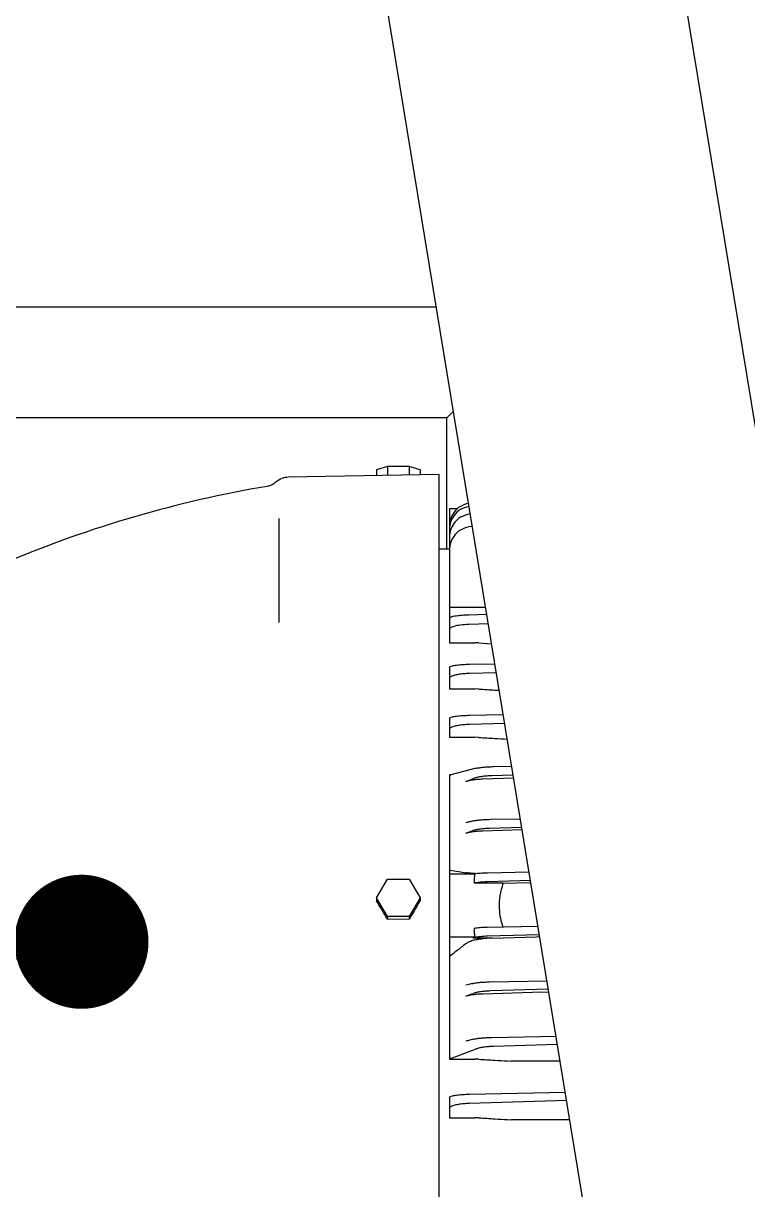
# Model space of a CAD drawing. Header units: millimetres. Extents: x 1293 to 41893, y 1011 to 26911.
# Drawn here: x 22808.7 to 22974.9, y 15570 to 15837.5 of the extents above; entities that cross this region are included whole.
import ezdxf

# ---------------------------------------------------------------- set-up
doc = ezdxf.new("R2010")
doc.units = ezdxf.units.MM
doc.header["$LTSCALE"] = 50
doc.layers.add('CAPA_1', color=7, linetype='Continuous')
doc.dimstyles.new('SLDDIMSTYLE2', dxfattribs={"dimtxt": 0.18, "dimasz": 30.769231, "dimexe": 0, "dimexo": 0.0625, "dimgap": 0, "dimtad": 0, "dimtih": 1, "dimtoh": 1, "dimdec": 0, "dimrnd": 1e-09, "dimzin": 0, "dimdsep": 46, "dimtxsty": 'Standard', "dimblk1": 'DOT', "dimblk2": 'DOT', "dimsah": 1, "dimcen": 0.09, "dimadec": 0, "dimazin": 0, "dimtfac": 30.769231, "dimtdec": 0, "dimtofl": 0, "dimtmove": 0, "dimatfit": 3, "dimldrblk": 'DOT', "dimfxl": 1, "dimfrac": 2, "dimtolj": 1, "dimtzin": 0, "dimarcsym": 0})

# ---------------------------------------------------------------- blocks, each defined once
blk = doc.blocks.new('_Dot')
at = {"color": 0, "linetype": 'ByBlock', "lineweight": -2}
blk.add_line((-0.5, 0), (-1, 0), dxfattribs=at)
at = {"color": 0, "linetype": 'ByBlock', "const_width": 0.5}
blk.add_lwpolyline([(-0.25, 0, 1), (0.25, 0, 1)], format="xyb", close=True, dxfattribs=at)

msp = doc.modelspace()

# ---------------------------------------------------------------- linework, layer by layer
at = {"color": 7, "linetype": 'Continuous', "lineweight": 25}
for p, q in [((23005.8280424, 15567.149781), (22757.6912138, 17078.1440349)), ((22938.9899745, 15556.1735736), (22690.8531459, 17067.1678276)), ((22903.4820022, 15772.3943679), (22318.0218566, 15772.3943679)), ((22905.8365232, 15746.9943679), (22907.3969571, 15748.5548018)), ((22905.8365232, 15746.9943679), (22341.3898566, 15746.9943679)), ((22905.8365232, 15716.8945504), (22905.8365232, 15746.9943679)), ((22892.2406721, 15735.808764), (22889.7388209, 15735.0562885)), ((22889.7388209, 15735.0562885), (22889.7388209, 15733.7271141)), ((22892.2406721, 15735.808764), (22892.2406721, 15733.770784)), ((22897.2443744, 15735.808764), (22892.2406721, 15735.808764)), ((22897.2443744, 15735.808764), (22897.2443744, 15733.858124)), ((22899.7462256, 15735.0562885), (22897.2443744, 15735.808764)), ((22899.7462256, 15735.0562885), (22899.7462256, 15733.901794)), ((22866.6126185, 15732.1568883), (22866.6127448, 15732.1549276)), ((22904.0758566, 15733.977368), (22869.4670025, 15733.3732682)), ((22869.4672407, 15733.3596231), (22869.4909037, 15733.3712537)), ((22904.0758566, 15519.3862292), (22904.0758566, 15733.977368)), ((22864.6668279, 15731.2355066), (22864.6720467, 15731.2339955)), ((22910.9885203, 15726.6844838), (22910.8830663, 15726.6662846)), ((22867.4091899, 15723.5115846), (22867.4043719, 15723.9240353)), ((22908.4220796, 15726.1533617), (22906.4758566, 15726.1533617)), ((22906.4758566, 15726.1533617), (22906.4758566, 15722.250665)), ((22911.2729773, 15724.9523229), (22910.8830663, 15724.8850325)), ((22867.4091899, 15700.9286633), (22867.4091899, 15723.5115846)), ((22906.4758566, 15721.5256206), (22906.4758566, 15695.4206913)), ((22911.7396563, 15722.110547), (22910.8830663, 15721.9627176)), ((22906.4758566, 15716.8945504), (22904.0758566, 15716.8945504)), ((22914.7930789, 15703.51716), (22906.4758566, 15703.51716)), ((22867.4044781, 15700.0182004), (22867.4091899, 15700.9286633)), ((22910.8830663, 15701.826144), (22915.0539602, 15701.92856)), ((22915.4068532, 15699.7796678), (22910.8830663, 15699.6137227)), ((22906.4758566, 15695.4206913), (22912.3036816, 15695.4206913)), ((22913.1664117, 15695.3898784), (22912.3036816, 15695.4206913)), ((22913.1664117, 15695.3898784), (22916.163668, 15695.1711508)), ((22906.4758566, 15689.7534491), (22906.4758566, 15684.8198762)), ((22911.0669334, 15690.48893), (22916.9137945, 15690.6033615)), ((22917.2524013, 15688.5414629), (22911.0669334, 15688.3606129)), ((22906.4758566, 15684.8198762), (22912.3036816, 15684.8198762)), ((22913.1664117, 15684.792311), (22912.3036816, 15684.8198762)), ((22911.0669334, 15678.7802328), (22918.830447, 15678.9321758)), ((22906.4758566, 15678.0447518), (22906.4758566, 15673.7127278)), ((22919.1660258, 15676.888716), (22911.0669334, 15676.6519156)), ((22906.4758566, 15673.7127278), (22912.3036816, 15673.7127278)), ((22913.1664117, 15673.6870859), (22912.3036816, 15673.7127278)), ((22906.4758566, 15665.119797), (22906.4758566, 15599.8917044)), ((22906.7848602, 15665.119797), (22906.4758566, 15664.8603221)), ((22906.7848602, 15665.119797), (22906.4758566, 15665.119797)), ((22912.5971378, 15666.6107081), (22906.7848602, 15665.119797)), ((22921.1100884, 15665.0506211), (22916.2179689, 15664.9075859)), ((22916.600438, 15666.9935962), (22920.7775858, 15667.0753489)), ((22914.1192064, 15664.1728469), (22921.2191408, 15664.3865617)), ((22915.8676921, 15654.9081255), (22922.7535666, 15655.0428919)), ((22914.1192064, 15652.2841184), (22923.1628696, 15652.5504989)), ((22923.0829475, 15653.0371736), (22915.6343461, 15652.8193922)), ((22889.7388209, 15636.9059799), (22892.2406721, 15641.1734802)), ((22892.2406721, 15641.1734802), (22897.2443744, 15641.1734802)), ((22897.2443744, 15641.1734802), (22899.7462256, 15636.9059799)), ((22912.1970354, 15642.333539), (22906.4758566, 15642.333539)), ((22925.0835889, 15640.8545492), (22915.1450223, 15640.5639665)), ((22915.228104, 15642.654489), (22924.7573738, 15642.8409904)), ((22918.7489999, 15640.2528538), (22912.1279624, 15640.2528538)), ((22918.7489999, 15640.2528538), (22925.1516741, 15640.4399543)), ((22889.7388209, 15636.9059799), (22889.7388209, 15636.2258138)), ((22892.2406721, 15632.6384797), (22889.7388209, 15636.9059799)), ((22899.7462256, 15636.9059799), (22897.2443744, 15632.6384797)), ((22899.7462256, 15636.9059799), (22899.7462256, 15636.2561467)), ((22892.2406721, 15632.6384797), (22892.2406721, 15631.9561008)), ((22897.2443744, 15632.6384797), (22892.2406721, 15632.6384797)), ((22897.2443744, 15631.9712723), (22892.2406721, 15631.9561008)), ((22897.2443744, 15632.6384797), (22897.2443744, 15631.9712723)), ((22915.1450223, 15630.1786314), (22926.7993403, 15630.406723)), ((22912.1970354, 15627.8896919), (22906.4758566, 15627.8896919)), ((22916.2258992, 15627.6779341), (22911.9232347, 15627.6779341)), ((22927.1223295, 15628.4399262), (22915.228104, 15628.0921641)), ((22915.6343461, 15617.6121717), (22928.8579718, 15617.8709769)), ((22929.1777086, 15615.9239846), (22915.8676921, 15615.5348278)), ((22916.2179689, 15604.8775684), (22930.9444295, 15605.1657863)), ((22906.7848602, 15600.0109442), (22912.5971378, 15602.238227)), ((22931.2608701, 15603.2388663), (22916.600438, 15602.8102262)), ((22906.7848602, 15600.0109442), (22906.4758566, 15600.0946695)), ((22906.7848602, 15600.0109442), (22906.4758566, 15600.0109442)), ((22906.4758566, 15599.8917044), (22912.3036816, 15599.8917044)), ((22913.1664117, 15599.8663877), (22912.3036816, 15599.8917044)), ((22919.7827363, 15599.4706643), (22920.6454665, 15599.4452746)), ((22931.8838571, 15599.4452746), (22920.6454665, 15599.4452746)), ((22906.4758566, 15591.1190541), (22906.4758566, 15586.4630878)), ((22911.0669334, 15591.8545351), (22933.0597295, 15592.2849655)), ((22933.3728281, 15590.3783953), (22911.0669334, 15589.7262179)), ((22906.4758566, 15586.4630878), (22912.3036816, 15586.4630878)), ((22913.1664117, 15586.4360983), (22912.3036816, 15586.4630878)), ((22919.7827363, 15586.0135945), (22920.6454665, 15585.9864448)), ((22934.0940782, 15585.9864448), (22920.6454665, 15585.9864448))]:
    msp.add_line(p, q, dxfattribs=at)
at = {"color": 7, "linetype": 'Continuous', "lineweight": 25, "flags": 128}
for points in [[(22910.2426608, 15651.7359357), (22911.0609136, 15652.0330894), (22911.7039209, 15652.2665561)], [(22912.2013738, 15642.4446086), (22912.0456147, 15642.4068651), (22911.9232347, 15642.3772094)], [(22911.9232347, 15642.3772094), (22912.0765501, 15642.3527533), (22912.1970354, 15642.333539)], [(22912.1970354, 15627.8896919), (22912.043694, 15627.7711105), (22911.9232347, 15627.6779341)], [(22911.9232347, 15627.6779341), (22912.0789914, 15627.7343196), (22912.2013738, 15627.7786223)], [(22916.2258992, 15627.6779341), (22915.0461495, 15627.6038741), (22914.1192064, 15627.5456752)], [(22916.2258992, 15627.6779341), (22926.4458649, 15627.9781187), (22927.194557, 15628.0001069)], [(22911.7039209, 15617.2421111), (22910.8855622, 15617.0432091), (22910.2426608, 15616.8869215)], [(22914.1192064, 15614.9088308), (22925.5188681, 15615.2499139), (22929.269985, 15615.3620801)]]:
    msp.add_lwpolyline(points, dxfattribs=at)
at = {"color": 7, "linetype": 'Continuous', "lineweight": 25}
msp.add_arc((22909.6309131, 15465.0495643), 270, 99.586846959, 112.832116704, dxfattribs=at)
for points, knots in [([(22866.6203487, 15732.2345202), (22866.3190197, 15731.9977063), (22865.724127, 15731.5301812), (22865.0212672, 15731.363006), (22864.6744245, 15731.2805095)], [0, 0, 0, 0, 0.5065266646, 1, 1, 1, 1]), ([(22869.490767, 15733.3725701), (22869.0013626, 15733.3268007), (22867.9666281, 15733.2300317), (22867.0760397, 15732.5698158), (22866.6066781, 15732.221866)], [0, 0, 0, 0, 0.4729758695, 1, 1, 1, 1]), ([(22910.8830663, 15727.391329), (22910.2294389, 15727.2038773), (22908.8807523, 15726.8170917), (22907.445641, 15725.4270434), (22906.6152313, 15723.8296674), (22906.5213585, 15722.7661644), (22906.4758566, 15722.250665)], [0, 0, 0, 0, 0.2722736814, 0.5618061607, 0.7875994363, 1, 1, 1, 1]), ([(22910.8830663, 15726.6662846), (22910.2294389, 15726.4788329), (22908.8807523, 15726.0920473), (22907.445641, 15724.701999), (22906.6152313, 15723.104623), (22906.5213585, 15722.0411199), (22906.4758566, 15721.5256206)], [0, 0, 0, 0, 0.2722736814, 0.5618061607, 0.7875994363, 1, 1, 1, 1]), ([(22910.8830663, 15724.8850325), (22910.2294389, 15724.6975807), (22908.8807523, 15724.3107952), (22907.445641, 15722.9207469), (22906.6152313, 15721.3233708), (22906.5213585, 15720.2598678), (22906.4758566, 15719.7443684)], [0, 0, 0, 0, 0.2722736814, 0.5618061607, 0.7875994363, 1, 1, 1, 1]), ([(22910.8830663, 15721.9627176), (22910.2294389, 15721.7752658), (22908.8807523, 15721.3884802), (22907.445641, 15719.998432), (22906.6152313, 15718.4010559), (22906.5213585, 15717.3375529), (22906.4758566, 15716.8220535)], [0, 0, 0, 0, 0.2722736814, 0.5618061607, 0.7875994363, 1, 1, 1, 1]), ([(22906.4758566, 15701.0947184), (22906.5509422, 15701.1889837), (22906.7058433, 15701.3834523), (22907.8550954, 15701.6146246), (22909.3182852, 15701.7680064), (22910.3722546, 15701.8071654), (22910.8830663, 15701.826144)], [0, 0, 0, 0, 0.2724122193, 0.5619839859, 0.7877132842, 1, 1, 1, 1]), ([(22910.8830663, 15699.6137227), (22910.2294389, 15699.5738786), (22908.8807523, 15699.4916648), (22907.445641, 15699.1962009), (22906.6152313, 15698.8566682), (22906.5213585, 15698.6306136), (22906.4758566, 15698.5210408)], [0, 0, 0, 0, 0.2722736814, 0.5618061607, 0.7875994363, 1, 1, 1, 1]), ([(22906.4758566, 15689.7534491), (22906.5096216, 15689.8166287), (22906.5792711, 15689.9469537), (22907.1511133, 15690.1332301), (22908.1131815, 15690.3038019), (22909.4531286, 15690.4368456), (22910.5406971, 15690.4719461), (22911.0669334, 15690.48893)], [0, 0, 0, 0, 0.1785607693, 0.3683295918, 0.5630137686, 0.7885577054, 1, 1, 1, 1]), ([(22911.0669334, 15688.3606129), (22910.6223456, 15688.3405195), (22909.7051729, 15688.2990673), (22908.4600945, 15688.14251), (22907.3810502, 15687.9088278), (22906.621588, 15687.605122), (22906.5233815, 15687.3738107), (22906.4758566, 15687.2618726)], [0, 0, 0, 0, 0.17846123522, 0.368160733, 0.56283315679, 0.78844250282, 1, 1, 1, 1]), ([(22913.1664117, 15684.792311), (22914.4017626, 15684.7119191), (22915.9862394, 15684.6088073), (22917.5700123, 15684.5052293), (22917.9189831, 15684.4824068)], [0, 0, 0, 0, 0.7796585439, 1, 1, 1, 1]), ([(22906.4758566, 15678.0447518), (22906.5096216, 15678.1079315), (22906.5792711, 15678.2382565), (22907.1511133, 15678.4245329), (22908.1131815, 15678.5951046), (22909.4531286, 15678.7281484), (22910.5406971, 15678.7632489), (22911.0669334, 15678.7802328)], [0, 0, 0, 0, 0.1785607693, 0.3683295918, 0.5630137686, 0.7885577054, 1, 1, 1, 1]), ([(22911.0669334, 15676.6519156), (22910.6223456, 15676.6318222), (22909.7051729, 15676.59037), (22908.4600945, 15676.4338127), (22907.3810502, 15676.2001305), (22906.621588, 15675.8964247), (22906.5233815, 15675.6651134), (22906.4758566, 15675.5531753)], [0, 0, 0, 0, 0.17846123522, 0.368160733, 0.56283315679, 0.78844250282, 1, 1, 1, 1]), ([(22913.1664117, 15673.6870859), (22914.4015723, 15673.6123286), (22916.5987651, 15673.4793449), (22918.7955385, 15673.346062), (22919.7573871, 15673.2877046)], [0, 0, 0, 0, 0.562153941, 1, 1, 1, 1]), ([(22916.2179689, 15664.9075859), (22915.8066428, 15664.8897768), (22914.9827343, 15664.8541042), (22913.866341, 15664.7281932), (22912.8896244, 15664.5585275), (22912.4288699, 15664.4117628), (22912.1979195, 15664.3381979)], [0, 0, 0, 0, 0.2494385377, 0.4996390243, 0.7491971099, 1, 1, 1, 1]), ([(22912.5971378, 15666.6107081), (22912.8230749, 15666.6599888), (22913.2756476, 15666.7587024), (22914.2461827, 15666.8728855), (22915.3627021, 15666.9576846), (22916.1874687, 15666.9816143), (22916.600438, 15666.9935962)], [0, 0, 0, 0, 0.2494209951, 0.4996131959, 0.7494510715, 1, 1, 1, 1]), ([(22910.2426608, 15663.6121452), (22910.6074465, 15663.7476979), (22911.2588495, 15663.9897562), (22911.9109815, 15664.2317296), (22912.1979195, 15664.3381979)], [0, 0, 0, 0, 0.5600000323, 1, 1, 1, 1]), ([(22910.2426608, 15663.6121452), (22910.4638479, 15663.6833856), (22910.9068703, 15663.8260752), (22911.8403312, 15663.9933142), (22912.9179727, 15664.1190846), (22913.7179467, 15664.1548882), (22914.1192064, 15664.1728469)], [0, 0, 0, 0, 0.24947561414, 0.49968235101, 0.7490451946, 1, 1, 1, 1]), ([(22911.9460414, 15654.5369284), (22911.6279584, 15654.4583849), (22911.0599531, 15654.3181287), (22910.492389, 15654.177838), (22910.2426608, 15654.11611)], [0, 0, 0, 0, 0.5599999862, 1, 1, 1, 1]), ([(22911.9460414, 15654.5369284), (22912.1704151, 15654.5846206), (22912.6198611, 15654.6801534), (22913.5698612, 15654.7907639), (22914.6600799, 15654.8731257), (22915.4645584, 15654.8964416), (22915.8676921, 15654.9081255)], [0, 0, 0, 0, 0.24941475797, 0.49960579793, 0.74924654584, 1, 1, 1, 1]), ([(22910.2426608, 15651.7359357), (22910.4659327, 15651.8060969), (22910.9131623, 15651.946635), (22911.8504918, 15652.1099452), (22912.9262466, 15652.2320484), (22913.7207788, 15652.266728), (22914.1192064, 15652.2841184)], [0, 0, 0, 0, 0.249431103, 0.4996284388, 0.7490827185, 1, 1, 1, 1]), ([(22915.6343461, 15652.8193922), (22915.2333501, 15652.8020555), (22914.4301101, 15652.7673282), (22913.3408802, 15652.6449757), (22912.3863366, 15652.4802588), (22911.9318071, 15652.33792), (22911.7039209, 15652.2665561)], [0, 0, 0, 0, 0.2494195303, 0.4996154343, 0.7491235544, 1, 1, 1, 1]), ([(22906.4758566, 15643.2510659), (22907.1773681, 15643.1379964), (22908.4300667, 15642.9360867), (22909.6888129, 15642.7344629), (22910.2426608, 15642.6457485)], [0, 0, 0, 0, 0.5600003184, 1, 1, 1, 1]), ([(22912.3617572, 15642.4606633), (22912.1904983, 15642.4683702), (22911.6537941, 15642.4925228), (22910.9058451, 15642.5550629), (22910.463882, 15642.6154981), (22910.2426608, 15642.6457485)], [0, 0, 0, 0, 0.1896674249, 0.5943944121, 1, 1, 1, 1]), ([(22912.1970354, 15642.333539), (22912.1825867, 15641.9452158), (22912.156784, 15641.2517426), (22912.1367694, 15640.558085), (22912.1279624, 15640.2528538)], [0, 0, 0, 0, 0.5599685465, 1, 1, 1, 1]), ([(22912.1970354, 15642.333539), (22912.1978408, 15642.3542721), (22912.199279, 15642.3912956), (22912.2007337, 15642.4283185), (22912.2013738, 15642.4446086)], [0, 0, 0, 0, 0.5599996051, 1, 1, 1, 1]), ([(22912.2013738, 15642.4446086), (22912.6445916, 15642.49674), (22913.5308033, 15642.6009766), (22914.6624324, 15642.6366545), (22915.228104, 15642.654489)], [0, 0, 0, 0, 0.5001262989, 1, 1, 1, 1]), ([(22915.1450223, 15640.5639665), (22914.5824152, 15640.5375181), (22913.455754, 15640.4845532), (22912.5709384, 15640.330153), (22912.1279624, 15640.2528538)], [0, 0, 0, 0, 0.4993578047, 1, 1, 1, 1]), ([(22918.7489999, 15640.2528538), (22918.4777508, 15639.3131306), (22917.9340067, 15637.4293674), (22917.8127706, 15634.6930592), (22918.0712251, 15632.2788995), (22918.4823393, 15630.8960015), (22918.6750636, 15630.2477194)], [0, 0, 0, 0, 0.2872490797, 0.5758177142, 0.8011496411, 1, 1, 1, 1]), ([(22892.2406721, 15631.9561008), (22891.7736684, 15632.7544159), (22890.9397306, 15634.179983), (22890.1057665, 15635.6006971), (22889.7388209, 15636.2258138)], [0, 0, 0, 0, 0.5599982676, 1, 1, 1, 1]), ([(22899.7462256, 15636.2561467), (22899.2791191, 15635.4574583), (22898.4450288, 15634.0312777), (22897.61123, 15632.6006994), (22897.2443744, 15631.9712723)], [0, 0, 0, 0, 0.56001912574, 1, 1, 1, 1]), ([(22912.1279624, 15629.970377), (22912.5700374, 15630.0220315), (22913.454704, 15630.1254008), (22914.5813635, 15630.160881), (22915.1450223, 15630.1786314)], [0, 0, 0, 0, 0.499707987, 1, 1, 1, 1]), ([(22910.2426608, 15626.3757875), (22910.4614453, 15626.5231674), (22910.899622, 15626.8183364), (22911.8283754, 15627.1676659), (22912.9080608, 15627.4322364), (22913.7145349, 15627.5077727), (22914.1192064, 15627.5456752)], [0, 0, 0, 0, 0.2495266244, 0.4997463739, 0.7489833705, 1, 1, 1, 1]), ([(22912.1279624, 15629.970377), (22912.1393023, 15629.5818781), (22912.1595493, 15628.888226), (22912.1855827, 15628.1947622), (22912.1970354, 15627.8896919)], [0, 0, 0, 0, 0.560077602, 1, 1, 1, 1]), ([(22912.2013738, 15627.7786223), (22912.2005595, 15627.7993551), (22912.1991055, 15627.836378), (22912.1976679, 15627.8734016), (22912.1970354, 15627.8896919)], [0, 0, 0, 0, 0.5600003923, 1, 1, 1, 1]), ([(22915.228104, 15628.0921641), (22914.6629312, 15628.0655539), (22913.5313015, 15628.0122731), (22912.6450183, 15627.8565648), (22912.2013738, 15627.7786223)], [0, 0, 0, 0, 0.4994325985, 1, 1, 1, 1]), ([(22910.2426608, 15626.3757875), (22909.5378861, 15625.8282623), (22908.279359, 15624.850538), (22907.0269271, 15623.8714169), (22906.4758566, 15623.4406033)], [0, 0, 0, 0, 0.55999958837, 1, 1, 1, 1]), ([(22911.7039209, 15617.2421111), (22911.930342, 15617.289611), (22912.3838931, 15617.3847593), (22913.3358531, 15617.4949478), (22914.4265773, 15617.5771575), (22915.2310561, 15617.60048), (22915.6343461, 15617.6121717)], [0, 0, 0, 0, 0.24941285748, 0.4996065727, 0.74914981507, 1, 1, 1, 1]), ([(22910.2426608, 15614.3516302), (22910.560507, 15614.4689946), (22911.1280894, 15614.6785738), (22911.6961116, 15614.8881015), (22911.9460414, 15614.9802937)], [0, 0, 0, 0, 0.560000014, 1, 1, 1, 1]), ([(22910.2426608, 15614.3516302), (22910.4644256, 15614.42257), (22910.9086136, 15614.5646601), (22911.8431665, 15614.7308033), (22912.9202952, 15614.8555449), (22913.7187432, 15614.8910321), (22914.1192064, 15614.9088308)], [0, 0, 0, 0, 0.2494633032, 0.4996672749, 0.7490570839, 1, 1, 1, 1]), ([(22915.8676921, 15615.5348278), (22915.4666697, 15615.5174925), (22914.6634029, 15615.4827692), (22913.5746336, 15615.36017), (22912.6222103, 15615.1948414), (22912.1718147, 15615.0519313), (22911.9460414, 15614.9802937)], [0, 0, 0, 0, 0.2494368018, 0.4996337991, 0.7491775828, 1, 1, 1, 1]), ([(22912.1979195, 15604.4964283), (22911.8327412, 15604.4057219), (22911.180637, 15604.2437462), (22910.5292647, 15604.0817135), (22910.2426608, 15604.0104191)], [0, 0, 0, 0, 0.5599999686, 1, 1, 1, 1]), ([(22912.1979195, 15604.4964283), (22912.4274542, 15604.5454069), (22912.8872416, 15604.6435174), (22913.8615591, 15604.7570375), (22914.979435, 15604.8416175), (22915.8045783, 15604.8655689), (22916.2179689, 15604.8775684)], [0, 0, 0, 0, 0.249412668, 0.4996054554, 0.7493061245, 1, 1, 1, 1]), ([(22916.600438, 15602.8102262), (22916.1892435, 15602.7924271), (22915.365645, 15602.7567765), (22914.2505216, 15602.6305028), (22913.2778524, 15602.4598742), (22912.824374, 15602.3122173), (22912.5971378, 15602.238227)], [0, 0, 0, 0, 0.2494693848, 0.4996725248, 0.7492878837, 1, 1, 1, 1]), ([(22913.1664117, 15599.8663877), (22914.4015511, 15599.7925859), (22916.607157, 15599.6607969), (22918.8124204, 15599.5287604), (22919.7827363, 15599.4706643)], [0, 0, 0, 0, 0.5600000003, 1, 1, 1, 1]), ([(22906.4758566, 15591.1190541), (22906.5096216, 15591.1822338), (22906.5792711, 15591.3125588), (22907.1511133, 15591.4988352), (22908.1131815, 15591.669407), (22909.4531286, 15591.8024507), (22910.5406971, 15591.8375512), (22911.0669334, 15591.8545351)], [0, 0, 0, 0, 0.1785607693, 0.3683295918, 0.5630137686, 0.7885577054, 1, 1, 1, 1]), ([(22911.0669334, 15589.7262179), (22910.6223456, 15589.7061245), (22909.7051729, 15589.6646724), (22908.4600945, 15589.5081151), (22907.3810502, 15589.2744329), (22906.621588, 15588.970727), (22906.5233815, 15588.7394158), (22906.4758566, 15588.6274776)], [0, 0, 0, 0, 0.1784612352, 0.368160733, 0.5628331568, 0.7884425028, 1, 1, 1, 1]), ([(22913.1664117, 15586.4360983), (22914.4016726, 15586.3573756), (22916.6074957, 15586.2167992), (22918.8125239, 15586.0756848), (22919.7827363, 15586.0135945)], [0, 0, 0, 0, 0.5600000017, 1, 1, 1, 1])]:
    msp.add_open_spline(points, degree=3, knots=knots, dxfattribs=at)

# ---------------------------------------------------------------- leaders
at = {"layer": 'CAPA_1'}
msp.add_leader([(22822.0527522, 15626.8113534), (21514.831471, 15282.6277703)], dimstyle='SLDDIMSTYLE2', dxfattribs=at)

doc.saveas('drawing.dxf')
